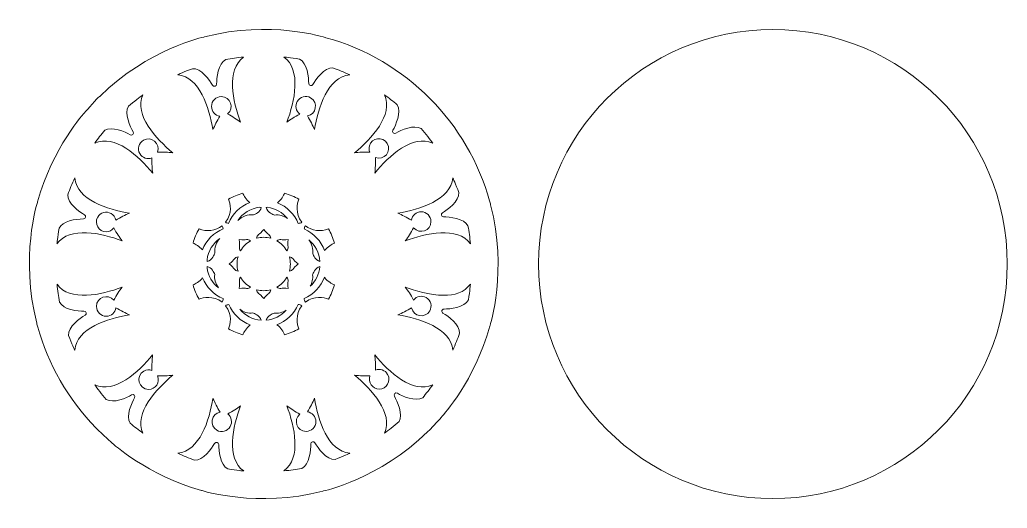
# Model space of a CAD drawing. Header units: inches. Extents: x 34 to 3700, y -15 to 877.
# Drawn here: x 1895 to 3700, y -15 to 877 of the extents above; entities that cross this region are included whole.
import ezdxf

# ---------------------------------------------------------------- set-up
doc = ezdxf.new("R2010")
doc.units = ezdxf.units.IN
doc.header["$MEASUREMENT"] = 0
doc.layers.add('_U+0421_U+043B_U+043E_U+0439 1', color=7, linetype='Continuous')

msp = doc.modelspace()

# ---------------------------------------------------------------- linework, layer by layer
at = {"layer": '_U+0421_U+043B_U+043E_U+0439 1', "color": 1, "lineweight": 9, "true_color": 0xff0000}
for points, knots in [([(2755.9, 539.6), (2755.9, 540.9), (2754.4, 545.3), (2754, 546.5), (2714.4, 688.5), (2602.3, 804.1), (2454.8, 844.6), (2453.8, 845.2), (2352.9, 877.3), (2233, 846.1), (2231.9, 846.1), (2129.5, 823.8), (2041.4, 737.4), (2041, 737.1), (2040.7, 736.8), (2040.4, 736.5), (2038.2, 735.5), (2017, 711.5), (2014.9, 709), (2013.9, 708.4), (1955.1, 643.8), (1927.9, 545), (1927.3, 544), (1895.2, 443.1), (1926.5, 323.2), (1926.5, 321.8), (1927.9, 317.5), (1928.4, 316.2), (1947.1, 249), (1982.6, 185.2), (2035.1, 131.6), (2035.4, 131.2), (2035.7, 130.9), (2036, 130.6), (2036.7, 129), (2041.2, 125.3), (2042.6, 124.1), (2049.4, 117.5), (2056.3, 111.2), (2063.5, 105.1), (2064.1, 104.1), (2128.7, 45.3), (2227.5, 18.1), (2228.5, 17.5), (2329.5, -14.6), (2449.3, 16.7), (2450.3, 16.6), (2552.9, 39), (2641, 125.3), (2641.3, 125.6), (2641.6, 125.9), (2642, 126.2), (2643.5, 126.9), (2647.3, 131.3), (2648.4, 132.8), (2655, 139.6), (2661.4, 146.5), (2667.5, 153.7), (2668.5, 154.3), (2727.3, 218.9), (2754.4, 317.7), (2755, 318.7), (2787, 420.1), (2755.9, 539.6)], [0, 0, 0, 0, 1, 1, 1, 2, 2, 2, 3, 3, 3, 4, 4, 4, 5, 5, 5, 6, 6, 6, 7, 7, 7, 8, 8, 8, 9, 9, 9, 10, 10, 10, 11, 11, 11, 12, 12, 12, 13, 13, 13, 14, 14, 14, 15, 15, 15, 16, 16, 16, 17, 17, 17, 18, 18, 18, 19, 19, 19, 20, 20, 20, 21, 21, 21, 21]), ([(3700.2, 431.4), (3700.2, 194.8), (3508.4, 3.1), (3271.9, 3.1), (3035.4, 3.1), (2843.6, 194.8), (2843.6, 431.4), (2843.6, 667.9), (3035.4, 859.6), (3271.9, 859.6), (3508.4, 859.6), (3700.2, 667.9), (3700.2, 431.4)], [0, 0, 0, 0, 1, 1, 1, 2, 2, 2, 3, 3, 3, 4, 4, 4, 4]), ([(2210.9, 788), (2226.4, 789.3), (2242.6, 766.8), (2247.6, 757.9), (2249.6, 754.3), (2255.2, 755.8), (2255.1, 759.9), (2254.9, 770.2), (2257.6, 798.1), (2271.7, 804.7), (2282.7, 806.7), (2291.9, 808.1), (2304.5, 809.1), (2271.6, 785.8), (2284.8, 727.9), (2298.9, 690.2), (2292.1, 695.4), (2284.1, 700.4), (2275.1, 705.4), (2287.9, 716.1), (2280.3, 737), (2263.6, 737), (2253.8, 737), (2245.8, 729), (2245.8, 719.1), (2245.8, 710.1), (2252.5, 702.6), (2261.2, 701.4), (2255.7, 692.3), (2251.5, 684), (2248.4, 676.7), (2241.7, 716.5), (2224.1, 773.2), (2183.9, 776.9), (2184.9, 777.3), (2195.2, 782.3), (2210.9, 788)], [0, 0, 0, 0, 1, 1, 1, 2, 2, 2, 3, 3, 3, 4, 4, 4, 5, 5, 5, 6, 6, 6, 7, 7, 7, 8, 8, 8, 9, 9, 9, 10, 10, 10, 11, 11, 11, 12, 12, 12, 12]), ([(2423.4, 760.9), (2423.4, 756.8), (2428.9, 755.3), (2430.9, 758.9), (2435.9, 768), (2452.2, 790.7), (2467.6, 789.4), (2478, 785.7), (2487.3, 782), (2498.3, 776.9), (2458.2, 773.1), (2440.6, 716.3), (2434, 676.7), (2430.7, 684.5), (2426.3, 692.9), (2421, 701.7), (2437.4, 704.6), (2441.3, 726.5), (2426.9, 734.8), (2418.3, 739.8), (2407.4, 736.8), (2402.4, 728.3), (2397.9, 720.5), (2400, 710.6), (2407, 705.2), (2397.6, 700.1), (2389.8, 695), (2383.5, 690.2), (2397.6, 728), (2410.7, 786), (2377.7, 809.2), (2378.7, 809.1), (2389.4, 808.4), (2406.6, 805.4), (2420.7, 798.8), (2423.5, 771.1), (2423.4, 760.9)], [0, 0, 0, 0, 1, 1, 1, 2, 2, 2, 3, 3, 3, 4, 4, 4, 5, 5, 5, 6, 6, 6, 7, 7, 7, 8, 8, 8, 9, 9, 9, 10, 10, 10, 11, 11, 11, 12, 12, 12, 12]), ([(2096.9, 667.4), (2100.4, 665.3), (2104.5, 669.3), (2102.3, 672.9), (2097.1, 681.6), (2085.8, 706.3), (2093.9, 719.3), (2104, 728), (2115.3, 736.6), (2120.5, 740.2), (2103.7, 703.5), (2144.1, 659.9), (2175.1, 634.4), (2166.7, 635.4), (2157.2, 635.9), (2146.9, 635.6), (2152.7, 651.3), (2135.6, 665.6), (2121.2, 657.3), (2112.6, 652.4), (2109.7, 641.4), (2114.7, 632.9), (2119.2, 625.1), (2128.7, 621.9), (2136.9, 625.2), (2136.7, 614.5), (2137.2, 605.3), (2138.2, 597.4), (2112.6, 628.5), (2069, 668.8), (2032.3, 652), (2038.1, 660.1), (2044.2, 667.9), (2050.6, 675.5), (2063.5, 683.6), (2088.2, 672.5), (2096.9, 667.4)], [0, 0, 0, 0, 1, 1, 1, 2, 2, 2, 3, 3, 3, 4, 4, 4, 5, 5, 5, 6, 6, 6, 7, 7, 7, 8, 8, 8, 9, 9, 9, 10, 10, 10, 11, 11, 11, 12, 12, 12, 12]), ([(2544.2, 597.4), (2545.3, 605.9), (2545.7, 615.3), (2545.5, 625.6), (2561.1, 619.9), (2575.5, 636.9), (2567.1, 651.3), (2559.1, 665.1), (2538.4, 662.3), (2534.3, 647), (2533.3, 643.2), (2533.6, 639.2), (2535.1, 635.6), (2524.4, 635.9), (2515.1, 635.4), (2507.2, 634.4), (2538.4, 660.1), (2578.6, 703.6), (2561.8, 740.2), (2569.9, 734.4), (2577.7, 728.3), (2585.3, 722), (2593.4, 709), (2582.3, 684.3), (2577.2, 675.7), (2575.1, 672.1), (2579.1, 668.1), (2582.7, 670.2), (2591.4, 675.4), (2616.1, 686.7), (2629.1, 678.7), (2637.3, 669), (2645.8, 658), (2650, 652), (2613.3, 668.8), (2569.7, 628.4), (2544.2, 597.4)], [0, 0, 0, 0, 1, 1, 1, 2, 2, 2, 3, 3, 3, 4, 4, 4, 5, 5, 5, 6, 6, 6, 7, 7, 7, 8, 8, 8, 9, 9, 9, 10, 10, 10, 11, 11, 11, 12, 12, 12, 12]), ([(2095.8, 524.2), (2088, 520.8), (2079.6, 516.5), (2070.8, 511.1), (2069.9, 516.5), (2066.7, 521), (2062.1, 523.6), (2062.1, 523.6), (2062.1, 523.6), (2062.1, 523.6), (2053.6, 528.5), (2042.6, 525.6), (2037.7, 517), (2030.8, 505.1), (2039.5, 490.2), (2053.2, 490.2), (2058.6, 490.2), (2063.9, 492.7), (2067.3, 497.1), (2072.5, 487.7), (2077.5, 480), (2082.3, 473.7), (2044.5, 487.8), (1986.6, 500.9), (1963.3, 467.9), (1963.4, 468.9), (1964.1, 479.5), (1967.1, 496.8), (1973.2, 509.8), (1997.5, 513.6), (2011.7, 513.6), (2015.8, 513.6), (2017.2, 519.1), (2013.6, 521.1), (2004.6, 526.1), (1981.8, 542.3), (1983.1, 557.8), (1986.8, 568.2), (1990.5, 577.5), (1995.7, 588.5), (1999.5, 548.3), (2056.2, 530.8), (2095.8, 524.2)], [0, 0, 0, 0, 1, 1, 1, 2, 2, 2, 3, 3, 3, 4, 4, 4, 5, 5, 5, 6, 6, 6, 7, 7, 7, 8, 8, 8, 9, 9, 9, 10, 10, 10, 11, 11, 11, 12, 12, 12, 13, 13, 13, 14, 14, 14, 14]), ([(2667.7, 524.9), (2664.1, 522.9), (2665.6, 517.4), (2669.7, 517.4), (2680, 517.6), (2707.9, 514.9), (2714.5, 500.8), (2716.5, 489.9), (2717.9, 480.7), (2719, 468), (2695.6, 500.9), (2637.7, 487.7), (2600, 473.7), (2605.2, 480.5), (2610.2, 488.4), (2615.2, 497.5), (2625.9, 484.6), (2646.8, 492.2), (2646.8, 508.9), (2646.8, 518.8), (2638.8, 526.8), (2628.9, 526.8), (2619.9, 526.8), (2612.4, 520), (2611.2, 511.3), (2602.1, 516.9), (2593.8, 521.1), (2586.5, 524.1), (2626.3, 530.8), (2683, 548.4), (2686.7, 588.7), (2687.1, 587.7), (2692.1, 577.4), (2697.8, 561.7), (2699.1, 546.2), (2676.6, 529.9), (2667.7, 524.9)], [0, 0, 0, 0, 1, 1, 1, 2, 2, 2, 3, 3, 3, 4, 4, 4, 5, 5, 5, 6, 6, 6, 7, 7, 7, 8, 8, 8, 9, 9, 9, 10, 10, 10, 11, 11, 11, 12, 12, 12, 12]), ([(2315.5, 543.5), (2298, 536.6), (2283.9, 522.9), (2276.7, 505.5), (2274.9, 505.8), (2273.1, 506.5), (2271.3, 507.5), (2284.6, 523.7), (2279.9, 542), (2276.9, 549.7), (2285.1, 554.2), (2293.8, 557.8), (2302.9, 560.5), (2304.8, 556.3), (2308.7, 549.2), (2315.5, 543.5)], [0, 0, 0, 0, 1, 1, 1, 2, 2, 2, 3, 3, 3, 4, 4, 4, 5, 5, 5, 5]), ([(2411, 507.5), (2408.9, 506.2), (2406.6, 505.6), (2404.4, 505.4), (2397.3, 522.5), (2383.6, 536.2), (2366.4, 543.1), (2373.5, 548.9), (2377.5, 556.2), (2379.4, 560.5), (2388.5, 557.8), (2397.2, 554.2), (2405.4, 549.7), (2402.5, 542), (2397.8, 523.7), (2411, 507.5)], [0, 0, 0, 0, 1, 1, 1, 2, 2, 2, 3, 3, 3, 4, 4, 4, 5, 5, 5, 5]), ([(2336.7, 534.6), (2334.6, 526), (2325.5, 522.1), (2322.2, 520.9), (2312.9, 522.2), (2300.9, 518.5), (2293.8, 510.6), (2302.7, 523.8), (2317, 533), (2333.6, 535), (2334.6, 534.8), (2335.6, 534.7), (2336.7, 534.6)], [0, 0, 0, 0, 1, 1, 1, 2, 2, 2, 3, 3, 3, 4, 4, 4, 4]), ([(2348.2, 534.9), (2362.9, 532.9), (2375.7, 525.3), (2384.5, 514.4), (2377.9, 519.1), (2369.4, 522), (2361, 520.6), (2358.7, 521.4), (2348, 525.2), (2345.6, 534.6), (2346.5, 534.7), (2347.4, 534.8), (2348.2, 534.9)], [0, 0, 0, 0, 1, 1, 1, 2, 2, 2, 3, 3, 3, 4, 4, 4, 4]), ([(2229.1, 457), (2223.4, 463.8), (2216.3, 467.7), (2212, 469.6), (2214.7, 478.7), (2218.4, 487.4), (2222.9, 495.6), (2237.1, 490.1), (2252.7, 491.1), (2265, 501.2), (2266.1, 499.4), (2266.7, 497.6), (2267, 495.8), (2249.7, 488.6), (2235.9, 474.5), (2229.1, 457)], [0, 0, 0, 0, 1, 1, 1, 2, 2, 2, 3, 3, 3, 4, 4, 4, 5, 5, 5, 5]), ([(2354.2, 478.3), (2345.7, 480.7), (2336.7, 480.7), (2328.1, 478.3), (2328.9, 484.9), (2332.9, 484), (2341.2, 494.5), (2349.5, 484), (2353.4, 485), (2354.2, 478.3)], [0, 0, 0, 0, 1, 1, 1, 2, 2, 2, 3, 3, 3, 3]), ([(2459.5, 495.6), (2464, 487.4), (2467.6, 478.7), (2470.3, 469.6), (2465.8, 467.6), (2458.3, 463.4), (2452.4, 455.9), (2445.9, 473.6), (2432.4, 487.8), (2415.3, 495.3), (2415.5, 497.3), (2416.2, 499.3), (2417.3, 501.2), (2429.6, 491.1), (2445.2, 490.1), (2459.5, 495.6)], [0, 0, 0, 0, 1, 1, 1, 2, 2, 2, 3, 3, 3, 4, 4, 4, 5, 5, 5, 5]), ([(2251.9, 451.2), (2251.2, 449), (2247.3, 438.2), (2238, 435.8), (2237.8, 436.9), (2237.7, 437.9), (2237.5, 439), (2239.5, 455.1), (2248.3, 469.1), (2260.9, 478.1), (2254.7, 471.4), (2250.4, 460.9), (2251.9, 451.2)], [0, 0, 0, 0, 1, 1, 1, 2, 2, 2, 3, 3, 3, 4, 4, 4, 4]), ([(2317.2, 473.8), (2309.5, 469.4), (2303.1, 463), (2298.8, 455.3), (2294.6, 460.6), (2298.1, 462.7), (2296.5, 476), (2309.9, 474.4), (2311.9, 477.9), (2317.2, 473.8)], [0, 0, 0, 0, 1, 1, 1, 2, 2, 2, 3, 3, 3, 3]), ([(2383.6, 455.3), (2379.2, 463), (2372.8, 469.4), (2365.1, 473.8), (2370.4, 477.9), (2372.5, 474.4), (2385.8, 476), (2384.2, 462.7), (2387.7, 460.6), (2383.6, 455.3)], [0, 0, 0, 0, 1, 1, 1, 2, 2, 2, 3, 3, 3, 3]), ([(2443.9, 436), (2435.7, 438.4), (2431.9, 447.1), (2430.7, 450.4), (2431.8, 458.3), (2429.2, 468.4), (2423.4, 475.6), (2435, 466), (2442.8, 451.9), (2443.9, 436)], [0, 0, 0, 0, 1, 1, 1, 2, 2, 2, 3, 3, 3, 3]), ([(2294.2, 418.3), (2287.6, 419.1), (2288.6, 423.1), (2278, 431.4), (2288.6, 439.7), (2287.6, 443.6), (2294.2, 444.4), (2291.9, 436), (2291.8, 427.1), (2294.2, 418.3)], [0, 0, 0, 0, 1, 1, 1, 2, 2, 2, 3, 3, 3, 3]), ([(2388.1, 444.4), (2394.7, 443.6), (2393.8, 439.7), (2404.3, 431.4), (2393.8, 423.1), (2394.8, 419.1), (2388.1, 418.3), (2390.5, 426.8), (2390.5, 435.8), (2388.1, 444.4)], [0, 0, 0, 0, 1, 1, 1, 2, 2, 2, 3, 3, 3, 3]), ([(2237.6, 424.3), (2237.7, 425.2), (2237.9, 426), (2238, 426.9), (2246.5, 424.8), (2250.5, 415.7), (2251.6, 412.4), (2250.6, 404.7), (2252.9, 395), (2258.4, 387.9), (2247.3, 396.7), (2239.6, 409.6), (2237.6, 424.3)], [0, 0, 0, 0, 1, 1, 1, 2, 2, 2, 3, 3, 3, 4, 4, 4, 4]), ([(2430.4, 411.5), (2431.1, 413.7), (2434.9, 424), (2443.8, 426.7), (2442.4, 412.4), (2435.8, 399.7), (2425.9, 390.6), (2429.5, 396.7), (2431.6, 404.4), (2430.4, 411.5)], [0, 0, 0, 0, 1, 1, 1, 2, 2, 2, 3, 3, 3, 3]), ([(2229.4, 406.1), (2236.4, 389), (2250, 375.2), (2267.2, 368.1), (2266.9, 365.9), (2266.3, 363.7), (2265, 361.5), (2248.8, 374.8), (2230.5, 370), (2222.9, 367.1), (2218.4, 375.3), (2214.7, 384), (2212, 393.1), (2216.4, 395.1), (2223.6, 399.1), (2229.4, 406.1)], [0, 0, 0, 0, 1, 1, 1, 2, 2, 2, 3, 3, 3, 4, 4, 4, 5, 5, 5, 5]), ([(2298.8, 407.4), (2303.1, 399.7), (2309.5, 393.3), (2317.2, 388.9), (2312, 384.8), (2309.9, 388.3), (2296.5, 386.7), (2298.1, 400.1), (2294.6, 402.1), (2298.8, 407.4)], [0, 0, 0, 0, 1, 1, 1, 2, 2, 2, 3, 3, 3, 3]), ([(2365.1, 389), (2372.8, 393.3), (2379.2, 399.7), (2383.6, 407.4), (2387.7, 402.1), (2384.2, 400.1), (2385.8, 386.7), (2372.5, 388.3), (2370.4, 384.8), (2365.1, 389)], [0, 0, 0, 0, 1, 1, 1, 2, 2, 2, 3, 3, 3, 3]), ([(2417.3, 361.5), (2415.9, 363.8), (2415.3, 366.3), (2415.2, 368.6), (2432.1, 376), (2445.4, 389.9), (2452.1, 407.2), (2458, 399.5), (2465.8, 395.2), (2470.3, 393.1), (2467.6, 384), (2464, 375.3), (2459.5, 367.1), (2451.8, 370), (2433.5, 374.8), (2417.3, 361.5)], [0, 0, 0, 0, 1, 1, 1, 2, 2, 2, 3, 3, 3, 4, 4, 4, 5, 5, 5, 5]), ([(2014.6, 337.8), (2018.3, 339.8), (2016.7, 345.4), (2012.6, 345.3), (2002.3, 345.1), (1974.4, 347.8), (1967.9, 361.9), (1965.8, 372.9), (1964.5, 382.1), (1963.4, 394.7), (1986.7, 361.9), (2044.4, 374.9), (2082.3, 389), (2077.2, 382.3), (2072.1, 374.3), (2067.1, 365.3), (2056.4, 378.1), (2035.5, 370.5), (2035.5, 353.8), (2035.5, 344), (2043.5, 335.9), (2053.4, 335.9), (2062.4, 335.9), (2069.9, 342.7), (2071.1, 351.4), (2080.3, 345.8), (2088.5, 341.7), (2095.9, 338.6), (2056.1, 331.9), (1999.3, 314.3), (1995.7, 274.1), (1995.2, 275.1), (1990.3, 285.4), (1984.5, 301), (1983.2, 316.6), (2005.7, 332.8), (2014.6, 337.8)], [0, 0, 0, 0, 1, 1, 1, 2, 2, 2, 3, 3, 3, 4, 4, 4, 5, 5, 5, 6, 6, 6, 7, 7, 7, 8, 8, 8, 9, 9, 9, 10, 10, 10, 11, 11, 11, 12, 12, 12, 12]), ([(2354.2, 384.4), (2353.4, 377.8), (2349.5, 378.8), (2341.2, 368.2), (2332.9, 378.8), (2328.9, 377.8), (2328.1, 384.4), (2336.7, 382), (2345.7, 382), (2354.2, 384.4)], [0, 0, 0, 0, 1, 1, 1, 2, 2, 2, 3, 3, 3, 3]), ([(2586.5, 338.6), (2594.3, 341.9), (2602.7, 346.2), (2611.5, 351.6), (2614.4, 335), (2636.4, 331.4), (2644.6, 345.7), (2649.6, 354.2), (2646.6, 365.2), (2638.1, 370.1), (2630.2, 374.7), (2620.4, 372.6), (2615, 365.6), (2609.9, 375), (2604.8, 382.7), (2600, 389.1), (2616.9, 382.8), (2644.5, 374.2), (2670, 374.2), (2689.3, 374.2), (2708, 379.1), (2719, 394.8), (2718.9, 393.8), (2718.2, 383.2), (2715.2, 365.9), (2708.6, 351.8), (2681, 349), (2670.7, 349.1), (2670.7, 349.1), (2670.7, 349.1), (2670.7, 349.1), (2668.9, 349.1), (2667.3, 347.9), (2666.8, 346.2), (2666.4, 344.4), (2667.2, 342.5), (2668.8, 341.6), (2677.8, 336.6), (2700.5, 320.4), (2699.2, 304.9), (2695.5, 294.5), (2691.8, 285.2), (2686.7, 274.2), (2682.9, 314.4), (2626.1, 331.9), (2586.5, 338.6)], [0, 0, 0, 0, 1, 1, 1, 2, 2, 2, 3, 3, 3, 4, 4, 4, 5, 5, 5, 6, 6, 6, 7, 7, 7, 8, 8, 8, 9, 9, 9, 10, 10, 10, 11, 11, 11, 12, 12, 12, 13, 13, 13, 14, 14, 14, 15, 15, 15, 15]), ([(2302.9, 302.2), (2293.8, 304.9), (2285.1, 308.6), (2276.9, 313), (2279.8, 320.7), (2284.6, 339), (2271.3, 355.2), (2273.2, 356.4), (2275.3, 357), (2277.3, 357.3), (2284.7, 340.1), (2299, 326.7), (2316.6, 320.1), (2309.1, 314.3), (2304.9, 306.7), (2302.9, 302.2)], [0, 0, 0, 0, 1, 1, 1, 2, 2, 2, 3, 3, 3, 4, 4, 4, 5, 5, 5, 5]), ([(2321.3, 342.1), (2323.6, 341.4), (2333.9, 337.6), (2336.5, 328.7), (2320.8, 329.8), (2306.8, 337.4), (2297.3, 348.8), (2303.9, 343.8), (2312.9, 340.7), (2321.3, 342.1)], [0, 0, 0, 0, 1, 1, 1, 2, 2, 2, 3, 3, 3, 3]), ([(2360.2, 341.8), (2367, 340.9), (2375.3, 342.6), (2382.1, 346.8), (2372.9, 336.8), (2360.1, 330.1), (2345.8, 328.8), (2348.2, 336.9), (2356.9, 340.7), (2360.2, 341.8)], [0, 0, 0, 0, 1, 1, 1, 2, 2, 2, 3, 3, 3, 3]), ([(2365.3, 320.5), (2382.6, 327.1), (2396.5, 340.5), (2403.9, 357.4), (2406.3, 357.2), (2408.7, 356.6), (2411, 355.2), (2397.8, 339), (2402.5, 320.7), (2405.4, 313), (2397.2, 308.6), (2388.5, 304.9), (2379.4, 302.2), (2377.4, 306.8), (2373.1, 314.6), (2365.3, 320.5)], [0, 0, 0, 0, 1, 1, 1, 2, 2, 2, 3, 3, 3, 4, 4, 4, 5, 5, 5, 5]), ([(2138.1, 265.3), (2137.1, 256.9), (2136.7, 247.4), (2136.9, 237.1), (2132.1, 238.9), (2126.6, 238.6), (2121.8, 235.8), (2106, 226.7), (2112.5, 202.5), (2130.8, 202.5), (2143.4, 202.5), (2152.1, 215.4), (2147.3, 227.1), (2156.6, 226.9), (2166, 227.2), (2175.1, 228.4), (2144.1, 202.7), (2103.8, 159.2), (2120.5, 122.5), (2112.5, 128.3), (2104.6, 134.4), (2097.1, 140.7), (2088.9, 153.7), (2100, 178.4), (2105.2, 187.1), (2107.3, 190.6), (2103.2, 194.7), (2099.7, 192.5), (2091, 187.3), (2066.2, 176), (2053.3, 184.1), (2045, 193.7), (2036.8, 204.3), (2032.3, 210.7), (2069, 194), (2112.5, 234.2), (2138.1, 265.3)], [0, 0, 0, 0, 1, 1, 1, 2, 2, 2, 3, 3, 3, 4, 4, 4, 5, 5, 5, 6, 6, 6, 7, 7, 7, 8, 8, 8, 9, 9, 9, 10, 10, 10, 11, 11, 11, 12, 12, 12, 12]), ([(2585.5, 195.4), (2581.9, 197.5), (2577.9, 193.4), (2580, 189.9), (2585.2, 181.2), (2596.5, 156.4), (2588.5, 143.5), (2579.1, 135.4), (2568.8, 127.4), (2561.8, 122.5), (2578.6, 159.2), (2538.2, 202.8), (2507.2, 228.3), (2516.5, 227.2), (2526.1, 226.9), (2535.4, 227.1), (2531.1, 215.3), (2539.9, 203), (2552.2, 203), (2565.9, 203), (2574.6, 218), (2567.7, 229.9), (2563.2, 237.7), (2553.6, 240.8), (2545.5, 237.5), (2545.7, 248.2), (2545.2, 257.4), (2544.2, 265.3), (2569.9, 234.1), (2613.4, 194), (2650, 210.7), (2644.2, 202.7), (2638.2, 194.8), (2631.8, 187.3), (2618.8, 179.1), (2594.1, 190.2), (2585.5, 195.4)], [0, 0, 0, 0, 1, 1, 1, 2, 2, 2, 3, 3, 3, 4, 4, 4, 5, 5, 5, 6, 6, 6, 7, 7, 7, 8, 8, 8, 9, 9, 9, 10, 10, 10, 11, 11, 11, 12, 12, 12, 12]), ([(2258.9, 101.8), (2259, 105.9), (2253.5, 107.4), (2251.4, 103.8), (2246.4, 94.8), (2230.2, 72), (2214.7, 73.3), (2204.4, 77), (2195, 80.7), (2184.1, 85.9), (2224.2, 89.7), (2241.7, 146.4), (2248.4, 186), (2251.7, 178.2), (2256, 169.8), (2261.4, 161), (2245, 158.1), (2241, 136.2), (2255.5, 127.9), (2264, 123), (2275, 125.9), (2279.9, 134.4), (2284.5, 142.3), (2282.3, 152.1), (2275.4, 157.5), (2284.8, 162.7), (2292.5, 167.7), (2298.9, 172.5), (2284.8, 134.7), (2271.6, 76.8), (2304.6, 53.5), (2303.6, 53.6), (2293, 54.3), (2275.7, 57.3), (2261.6, 63.9), (2258.8, 91.6), (2258.9, 101.8)], [0, 0, 0, 0, 1, 1, 1, 2, 2, 2, 3, 3, 3, 4, 4, 4, 5, 5, 5, 6, 6, 6, 7, 7, 7, 8, 8, 8, 9, 9, 9, 10, 10, 10, 11, 11, 11, 12, 12, 12, 12]), ([(2471.5, 74.7), (2456, 73.4), (2439.7, 95.9), (2434.7, 104.8), (2432.7, 108.4), (2427.2, 106.9), (2427.3, 102.8), (2427.4, 92.5), (2424.8, 64.6), (2410.7, 58), (2399.7, 56), (2390.5, 54.7), (2377.9, 53.6), (2410.7, 76.9), (2397.5, 134.9), (2383.5, 172.5), (2390.3, 167.4), (2398.2, 162.3), (2407.3, 157.3), (2394.5, 146.6), (2402, 125.7), (2418.7, 125.7), (2428.6, 125.7), (2436.6, 133.7), (2436.6, 143.6), (2436.6, 152.6), (2429.9, 160.1), (2421.1, 161.3), (2426.7, 170.5), (2430.9, 178.7), (2433.9, 186.1), (2440.7, 146.1), (2458.3, 89.5), (2498.5, 85.8), (2497.5, 85.4), (2487.2, 80.5), (2471.5, 74.7)], [0, 0, 0, 0, 1, 1, 1, 2, 2, 2, 3, 3, 3, 4, 4, 4, 5, 5, 5, 6, 6, 6, 7, 7, 7, 8, 8, 8, 9, 9, 9, 10, 10, 10, 11, 11, 11, 12, 12, 12, 12])]:
    msp.add_open_spline(points, degree=3, knots=knots, dxfattribs=at)

doc.saveas('drawing.dxf')
